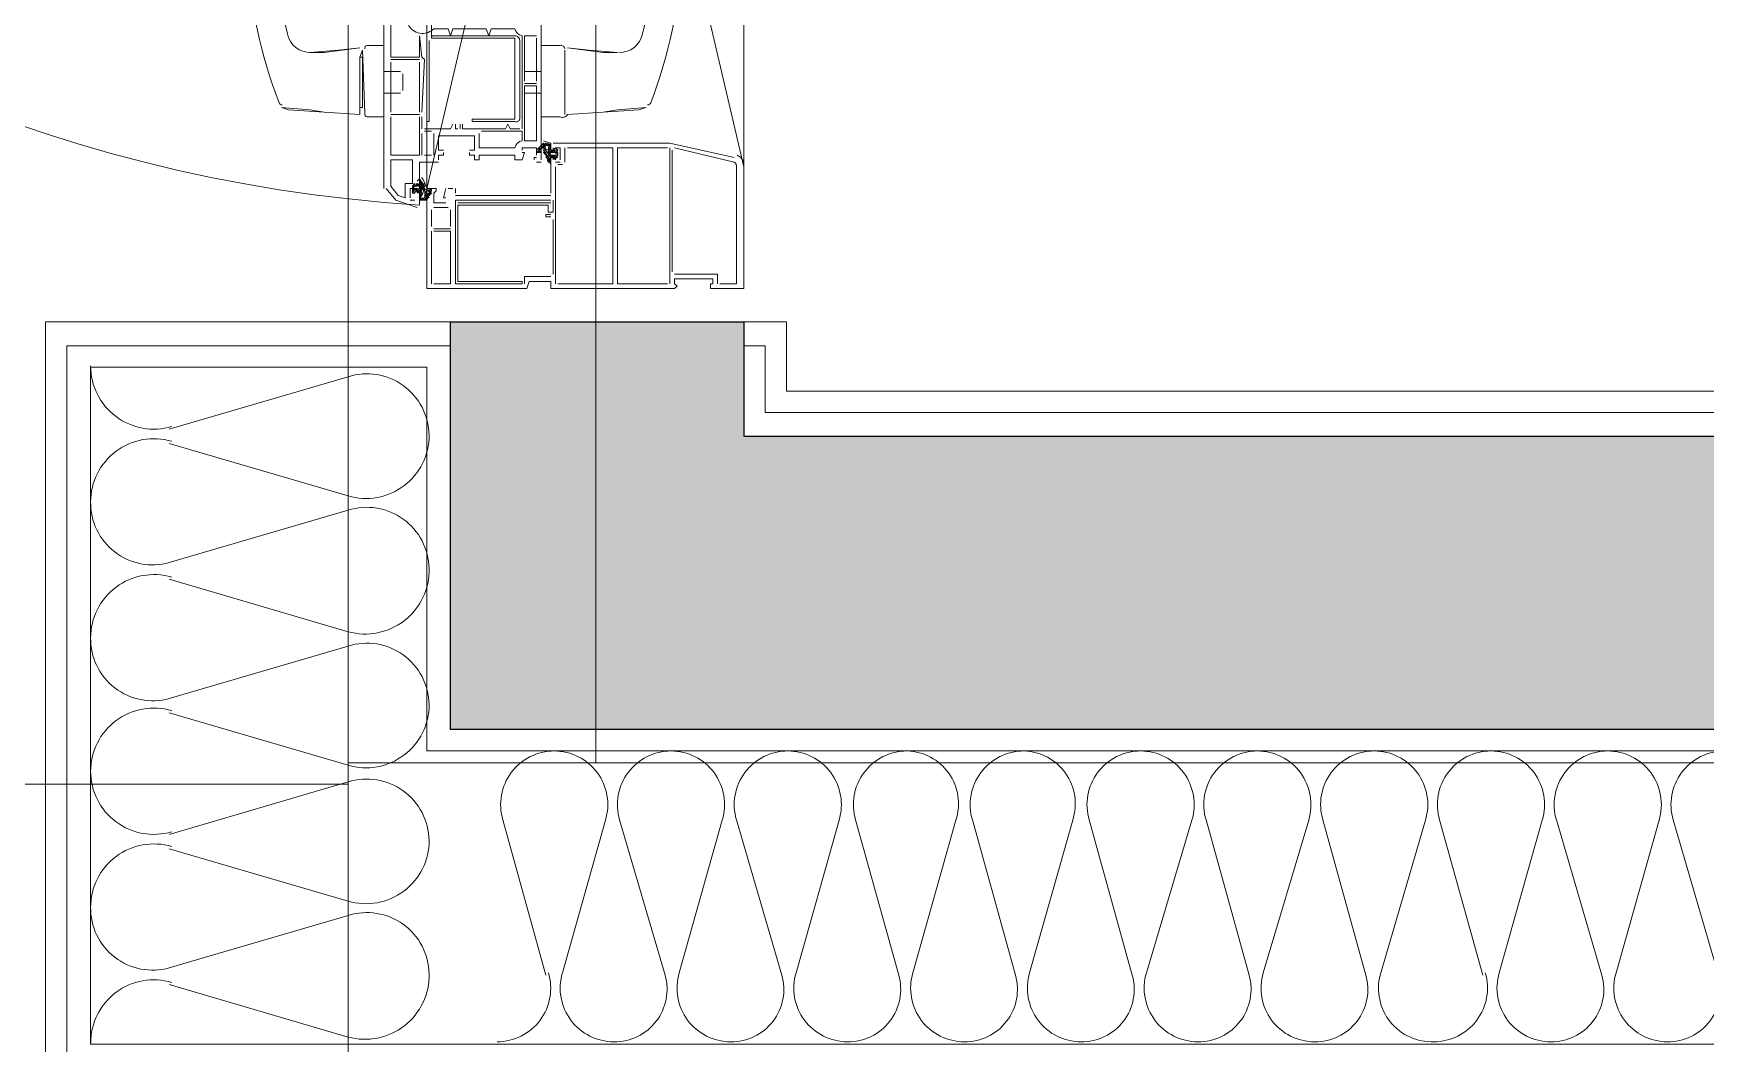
# Model space of a CAD drawing. Header units: millimetres. Extents: x 906 to 41302, y 848 to 28850.
# Drawn here: x 22380 to 23122, y 17511 to 17960 of the extents above; entities that cross this region are included whole.
import ezdxf

# ---------------------------------------------------------------- set-up
doc = ezdxf.new("R2010")
doc.units = ezdxf.units.MM
for name, color, linetype in [('PDF_X-단위세대$및$주동평면도$A-DOOR', 7, 'Continuous'), ('PDF_X-단위세대$및$주동평면도$A-FIN-INSL', 7, 'Continuous'), ('PDF_X-단위세대$및$주동평면도$A-ST-AXIS-CEN', 7, 'Continuous'), ('PDF_X-단위세대$및$주동평면도$A-ST-CONC', 7, 'Continuous'), ('PDF_X-단위세대$및$주동평면도$A-WALL-DRY', 7, 'Continuous')]:
    doc.layers.add(name, color=color, linetype=linetype)
doc.layers.add('PDF_X-단위세대$및$주동평면도$A-FIN-INSL-HAT', color=7, linetype='Continuous', true_color=0x666666)
doc.layers.add('PDF_X-단위세대$및$주동평면도$S-ST-CONC-PAT1', color=7, linetype='Continuous', true_color=0xb7b7b7)

msp = doc.modelspace()

# ---------------------------------------------------------------- linework, layer by layer
at = {"layer": 'PDF_X-단위세대$및$주동평면도$A-DOOR', "lineweight": 5}
for points in [[(21924.73, 18509.74, 0.377888), (22550.98, 17883.73), (22550.98, 17885.84), (22554.16, 17885.84), (22556.27, 17890.08), (22552.04, 17885.84), (22552.04, 17886.9), (22550.98, 17885.84), (22552.04, 17886.9), (22553.1, 17885.84)], [(22502.73, 17951.51, -0.373567), (22492.3, 17959.8, -0.120468), (22491.61, 18059.05, 0.496768), (22487.48, 18063.64), (22483.25, 18063.64, 0.337816), (22480.18, 18060.81, 0.152184), (22488.59, 17929.12, 0.281934), (22489.96, 17928.19)], [(22639.44, 17951.51, 0.373567), (22649.88, 17959.8, 0.120468), (22650.57, 18059.05, -0.496768), (22653.64, 18063.64), (22657.87, 18063.64, -0.337816), (22662, 18060.81, -0.152184), (22653.59, 17929.12, -0.281934), (22652.22, 17928.19)], [(22552.04, 17925), (22553.1, 17948.29), (22552.04, 17949.34), (22550.98, 17958.87), (22550.98, 17949.34), (22538.28, 17949.34), (22538.28, 17967.34), (22545.69, 17967.34, 0.217519), (22546.24, 17963.28, 0.260906), (22551.92, 17959.96, 0.215587), (22557.33, 17962.04), (22563.68, 17962.04), (22564.74, 17958.87), (22565.8, 17962.04), (22580.61, 17962.04), (22581.67, 17958.87), (22582.73, 17962.04), (22593.31, 17962.04, 0.326664), (22596.49, 17958.87), (22596.49, 17937.7)], [(22556.27, 17967.34), (22556.27, 17958.87), (22593.31, 17958.87, -0.414215), (22595.43, 17956.75), (22595.43, 17921.83, -0.414215), (22593.31, 17920.77), (22574.26, 17920.77), (22574.26, 17921.83), (22593.31, 17921.83), (22593.31, 17957.81), (22556.27, 17957.81, -0.414215), (22556.8, 17958.87)], [(22524.52, 17949.34), (22525.58, 17952.52), (22526.64, 17924.47, 0.414215), (22527.7, 17922.89), (22535.11, 17922.89), (22535.11, 17954.64), (22527.7, 17954.64, 0.414215), (22526.64, 17953.05)], [(22604.96, 17954.64), (22613.42, 17954.64, -0.414215), (22615.54, 17953.05)], [(22604.96, 17922.89), (22613.42, 17922.89, 0.414215), (22616.6, 17923.94), (22632.47, 17925), (22648.35, 17926.06), (22651.52, 17927.12), (22638.82, 17926.06), (22632.47, 17925)], [(22578.5, 17916.54), (22596.49, 17916.54), (22596.49, 17912.3, 0.326664), (22593.31, 17909.13), (22577.44, 17909.13), (22577.44, 17915.48)], [(22611.31, 17907.01), (22610.25, 17908.07), (22608.13, 17905.95), (22607.07, 17904.89), (22610.25, 17908.07), (22611.31, 17909.13), (22612.36, 17907.01), (22612.36, 17905.95), (22611.31, 17903.84), (22612.36, 17905.95), (22611.31, 17904.89), (22610.25, 17904.89), (22609.19, 17904.89), (22608.16, 17906.42, -0.124773), (22606.01, 17911.24), (22607.07, 17910.19), (22606.01, 17911.24), (22602.84, 17908.07)], [(22607.07, 17909.13), (22604.96, 17910.19), (22607.07, 17911.24), (22603.9, 17908.07), (22604.96, 17907.01), (22603.9, 17907.01), (22602.84, 17907.01), (22608.13, 17911.24), (22608.13, 17910.19), (22607.07, 17910.19), (22606.01, 17908.07), (22607.38, 17906.14, 0.111699), (22608.13, 17902.78), (22609.19, 17902.78), (22609.19, 17901.72), (22608.13, 17903.84), (22610.25, 17905.95), (22608.13, 17902.78), (22609.19, 17903.84), (22607.07, 17905.95), (22607.07, 17907.01), (22606.01, 17907.01), (22607.07, 17908.07), (22604.96, 17910.19), (22607.07, 17909.13)], [(22610.25, 17905.95), (22611.31, 17904.89), (22611.31, 17903.84), (22610.25, 17904.89), (22609.19, 17905.95), (22608.13, 17908.07), (22609.19, 17909.13), (22608.13, 17907.01), (22610.25, 17908.07), (22612.36, 17905.95), (22612.36, 17907.01), (22611.31, 17907.01), (22609.19, 17907.01), (22608.13, 17908.07, 0.054726), (22604.96, 17909.13), (22604.96, 17908.07), (22603.9, 17909.13), (22603.9, 17908.07), (22603.9, 17907.01)], [(22609.19, 17910.19), (22608.13, 17910.19), (22609.19, 17911.24), (22608.61, 17910.61, 0.1084), (22608.13, 17907.01), (22610.25, 17904.89), (22611.31, 17905.95), (22609.19, 17905.95), (22607.07, 17904.89), (22609.19, 17903.84), (22606.01, 17907.01)], [(22559.45, 17902.78), (22550.98, 17902.78), (22550.98, 17891.14), (22552.04, 17893.25), (22549.92, 17892.19), (22552.04, 17894.31), (22550.98, 17893.25), (22553.1, 17890.08), (22555.21, 17887.96), (22553.1, 17885.84), (22556.27, 17889.02), (22555.21, 17889.02, 0.124773), (22553.1, 17893.25), (22549.92, 17890.08), (22548.86, 17891.14)], [(22547.81, 17892.19), (22548.86, 17892.19), (22549.92, 17893.25), (22548.86, 17892.19), (22547.81, 17891.14), (22547.81, 17889.02), (22548.86, 17889.02), (22547.81, 17891.14), (22547.81, 17892.19), (22547.81, 17891.14), (22548.86, 17893.25), (22547.81, 17892.19), (22547.81, 17890.08), (22548.86, 17889.02), (22549.92, 17891.14), (22548.86, 17891.14), (22547.81, 17890.08), (22548.86, 17891.14), (22552.04, 17887.96, 0.1084), (22553.1, 17892.19), (22550.98, 17895.37), (22550.98, 17894.31), (22553.1, 17891.14, 0.054726), (22556.27, 17889.02), (22555.21, 17890.08), (22556.27, 17891.14), (22555.21, 17890.08), (22555.21, 17889.02), (22555.21, 17887.96), (22554.16, 17889.02), (22552.04, 17891.14), (22549.92, 17893.25), (22552.04, 17890.08), (22550.98, 17889.02), (22552.04, 17891.14), (22553.1, 17892.19), (22552.04, 17891.14), (22549.92, 17889.02)]]:
    msp.add_lwpolyline(points, format="xyb", dxfattribs=at)
for points in [[(22694.91, 18492.27), (22694.91, 17900.66), (22554.16, 18501.79), (22554.16, 17891.14)], [(22524.52, 17953.58), (22508.65, 17951.46), (22502.3, 17951.46), (22515, 17952.52)], [(22615.54, 17949.34), (22615.54, 17927.12), (22615.54, 17923.94), (22615.54, 17952.52)], [(22616.6, 17953.58), (22632.47, 17951.46), (22638.82, 17951.46), (22626.12, 17952.52)], [(22525.58, 17927.12), (22525.58, 17949.34), (22524.52, 17949.34), (22524.52, 17927.12)], [(22602.84, 17912.3), (22597.55, 17912.3), (22597.55, 17936.64), (22602.84, 17936.64)], [(22538.28, 17923.94), (22550.98, 17923.94)], [(22607.07, 17909.13), (22606.01, 17908.07)], [(22538.28, 17892.19), (22541.46, 17887.96), (22544.63, 17886.9), (22544.63, 17893.25), (22547.81, 17893.25), (22547.81, 17903.84), (22538.28, 17903.84)], [(22612.36, 17904.89), (22611.31, 17905.95)], [(22554.16, 17890.08), (22553.1, 17889.02)], [(22554.16, 17889.02), (22553.1, 17887.96)], [(22554.16, 17885.84), (22553.1, 17886.9)]]:
    msp.add_lwpolyline(points, close=True, dxfattribs=at)
for points in [[(22535.11, 17978.98), (22535.11, 17891.14)], [(22602.84, 17967.34), (22604.96, 17967.34), (22604.96, 17903.84)], [(22550.98, 17958.87), (22550.98, 17958.87)], [(22552.04, 17958.87), (22552.04, 17958.87)], [(22555.21, 17956.75), (22555.21, 17920.77), (22554.16, 17920.77), (22554.16, 17956.75)], [(22554.16, 17956.75), (22554.16, 17956.75)], [(22555.21, 17956.75), (22555.21, 17956.75)], [(22556.27, 17958.87), (22556.27, 17958.87)], [(22556.27, 17957.81), (22556.27, 17957.81)], [(22556.27, 17956.75), (22556.27, 17956.75)], [(22564.74, 17958.87), (22564.74, 17958.87)], [(22581.67, 17958.87), (22581.67, 17958.87)], [(22593.31, 17958.87), (22593.31, 17958.87)], [(22593.31, 17957.81), (22593.31, 17957.81)], [(22593.31, 17956.75), (22593.31, 17956.75)], [(22595.43, 17956.75), (22595.43, 17956.75)], [(22596.49, 17958.87), (22596.49, 17958.87)], [(22602.84, 17958.87), (22597.55, 17958.87), (22597.55, 17938.76)], [(22597.55, 17958.87), (22597.55, 17958.87)], [(22602.84, 17958.87), (22602.84, 17958.87)], [(22602.84, 17938.76), (22602.84, 17957.81)], [(22602.84, 17957.81), (22602.84, 17957.81)], [(22616.6, 17952.52), (22616.6, 17952.52)], [(22538.28, 17949.34), (22538.28, 17949.34)], [(22538.28, 17948.29), (22550.98, 17948.29)], [(22538.28, 17948.29), (22538.28, 17948.29)], [(22538.28, 17947.23), (22538.28, 17925)], [(22538.28, 17947.23), (22538.28, 17947.23)], [(22550.98, 17949.34), (22550.98, 17949.34)], [(22550.98, 17948.29), (22550.98, 17948.29)], [(22550.98, 17925), (22550.98, 17947.23)], [(22550.98, 17947.23), (22550.98, 17947.23)], [(22552.04, 17949.34), (22552.04, 17949.34)], [(22552.04, 17948.29), (22552.04, 17948.29)], [(22553.1, 17949.34), (22553.1, 17949.34)], [(22553.1, 17948.29), (22553.1, 17948.29)], [(22615.54, 17927.12), (22615.54, 17949.34)], [(22535.11, 17942.99), (22542.51, 17942.99)], [(22542.51, 17941.94), (22542.51, 17941.94)], [(22543.57, 17934.53), (22543.57, 17935.59), (22543.57, 17940.88), (22543.57, 17941.94)], [(22595.43, 17936.64), (22595.43, 17937.7)], [(22595.43, 17937.7), (22595.43, 17937.7)], [(22596.49, 17934.53), (22596.49, 17935.59), (22596.49, 17940.88), (22596.49, 17941.94)], [(22596.49, 17937.7), (22596.49, 17937.7)], [(22604.96, 17942.99), (22597.55, 17942.99)], [(22597.55, 17941.94), (22597.55, 17941.94)], [(22597.55, 17938.76), (22597.55, 17938.76)], [(22602.84, 17937.7), (22597.55, 17937.7)], [(22597.55, 17937.7), (22597.55, 17937.7)], [(22602.84, 17938.76), (22602.84, 17938.76)], [(22602.84, 17937.7), (22602.84, 17937.7)], [(22542.51, 17933.47), (22535.11, 17933.47)], [(22542.51, 17934.53), (22542.51, 17934.53)], [(22595.43, 17936.64), (22595.43, 17936.64)], [(22596.49, 17936.64), (22596.49, 17917.59)], [(22596.49, 17936.64), (22596.49, 17936.64)], [(22597.55, 17936.64), (22597.55, 17936.64)], [(22597.55, 17934.53), (22597.55, 17934.53)], [(22597.55, 17933.47), (22604.96, 17933.47)], [(22602.84, 17936.64), (22602.84, 17936.64)], [(22602.84, 17936.64), (22602.84, 17936.64)], [(22602.84, 17936.64), (22602.84, 17936.64)], [(22508.65, 17925), (22502.3, 17926.06), (22489.6, 17927.12), (22492.77, 17926.06), (22508.65, 17925), (22524.52, 17923.94), (22524.52, 17927.12)], [(22524.52, 17923.94), (22524.52, 17923.94)], [(22524.52, 17923.94), (22524.52, 17923.94)], [(22538.28, 17925), (22538.28, 17925)], [(22538.28, 17925), (22538.28, 17925)], [(22538.28, 17923.94), (22538.28, 17923.94)], [(22538.28, 17923.94), (22538.28, 17923.94)], [(22550.98, 17922.89), (22550.98, 17905.95), (22538.28, 17905.95), (22538.28, 17922.89)], [(22538.28, 17922.89), (22538.28, 17922.89)], [(22550.98, 17925), (22550.98, 17925)], [(22550.98, 17923.94), (22550.98, 17923.94)], [(22550.98, 17923.94), (22550.98, 17923.94)], [(22550.98, 17922.89), (22550.98, 17922.89)], [(22552.04, 17925), (22552.04, 17925)], [(22552.04, 17917.59), (22552.04, 17922.89)], [(22552.04, 17922.89), (22552.04, 17922.89)], [(22553.1, 17925), (22553.1, 17925)], [(22553.1, 17923.94), (22553.1, 17923.94)], [(22553.1, 17923.94), (22553.1, 17923.94)], [(22553.1, 17922.89), (22553.1, 17922.89)], [(22616.6, 17923.94), (22616.6, 17923.94)], [(22616.6, 17923.94), (22616.6, 17923.94)], [(22616.6, 17923.94), (22616.6, 17923.94)], [(22552.04, 17917.59), (22552.04, 17917.59)], [(22552.04, 17905.95), (22552.04, 17915.48)], [(22552.04, 17915.48), (22552.04, 17915.48)], [(22553.1, 17917.59), (22564.74, 17917.59), (22565.8, 17919.71)], [(22553.1, 17917.59), (22553.1, 17917.59)], [(22553.1, 17916.54), (22556.27, 17916.54)], [(22553.1, 17916.54), (22553.1, 17916.54)], [(22553.1, 17915.48), (22553.1, 17915.48)], [(22554.16, 17920.77), (22554.16, 17920.77)], [(22555.21, 17920.77), (22555.21, 17920.77)], [(22556.27, 17916.54), (22556.27, 17916.54)], [(22556.27, 17915.48), (22556.27, 17915.48)], [(22557.33, 17915.48), (22557.33, 17905.95)], [(22557.33, 17915.48), (22557.33, 17915.48)], [(22564.74, 17917.59), (22564.74, 17917.59)], [(22565.8, 17919.71), (22565.8, 17919.71)], [(22567.91, 17917.59), (22566.86, 17917.59), (22566.86, 17919.71)], [(22566.86, 17919.71), (22566.86, 17919.71)], [(22566.86, 17917.59), (22566.86, 17917.59)], [(22567.91, 17917.59), (22567.91, 17917.59)], [(22568.97, 17917.59), (22568.97, 17919.71)], [(22568.97, 17919.71), (22568.97, 17919.71)], [(22568.97, 17917.59), (22568.97, 17917.59)], [(22595.43, 17917.59), (22591.2, 17917.59), (22590.14, 17919.71), (22589.08, 17917.59), (22570.03, 17917.59), (22570.03, 17919.71)], [(22570.03, 17919.71), (22570.03, 17919.71)], [(22570.03, 17917.59), (22570.03, 17917.59)], [(22574.26, 17921.83), (22574.26, 17921.83)], [(22577.44, 17915.48), (22577.44, 17915.48)], [(22578.5, 17916.54), (22578.5, 17916.54)], [(22578.5, 17915.48), (22578.5, 17915.48)], [(22589.08, 17917.59), (22589.08, 17917.59)], [(22590.14, 17919.71), (22590.14, 17919.71)], [(22591.2, 17917.59), (22591.2, 17917.59)], [(22593.31, 17921.83), (22593.31, 17921.83)], [(22593.31, 17920.77), (22593.31, 17920.77)], [(22595.43, 17921.83), (22595.43, 17921.83)], [(22595.43, 17917.59), (22595.43, 17917.59)], [(22595.43, 17916.54), (22595.43, 17916.54)], [(22596.49, 17917.59), (22596.49, 17917.59)], [(22596.49, 17916.54), (22596.49, 17916.54)], [(22561.56, 17908.07), (22559.45, 17908.07), (22559.45, 17914.42), (22575.32, 17914.42), (22575.32, 17908.07), (22573.21, 17908.07)], [(22559.45, 17914.42), (22559.45, 17914.42)], [(22559.45, 17908.07), (22559.45, 17908.07)], [(22561.56, 17908.07), (22561.56, 17908.07)], [(22573.21, 17908.07), (22573.21, 17908.07)], [(22575.32, 17914.42), (22575.32, 17914.42)], [(22575.32, 17908.07), (22575.32, 17908.07)], [(22577.44, 17909.13), (22577.44, 17909.13)], [(22593.31, 17909.13), (22593.31, 17909.13)], [(22596.49, 17912.3), (22596.49, 17912.3)], [(22602.84, 17905.95), (22602.84, 17909.13), (22596.49, 17909.13), (22596.49, 17908.07)], [(22596.49, 17909.13), (22596.49, 17909.13)], [(22596.49, 17908.07), (22596.49, 17908.07)], [(22597.55, 17912.3), (22597.55, 17912.3)], [(22602.84, 17912.3), (22602.84, 17912.3)], [(22602.84, 17909.13), (22602.84, 17909.13)], [(22602.84, 17908.07), (22602.84, 17908.07)], [(22604.96, 17909.13), (22604.96, 17909.13)], [(22604.96, 17909.13), (22604.96, 17909.13)], [(22604.96, 17908.07), (22604.96, 17908.07)], [(22608.13, 17909.13), (22610.25, 17907.01), (22611.31, 17908.07), (22610.25, 17908.07), (22609.19, 17908.07), (22609.19, 17911.24), (22606.01, 17912.3)], [(22606.01, 17912.3), (22606.01, 17912.3)], [(22606.01, 17911.24), (22606.01, 17911.24)], [(22606.01, 17911.24), (22606.01, 17911.24)], [(22609.19, 17909.13), (22608.13, 17910.19), (22607.07, 17911.24), (22609.19, 17910.19), (22608.13, 17909.13), (22611.31, 17907.01), (22612.36, 17908.07), (22611.31, 17909.13)], [(22607.07, 17910.19), (22607.07, 17910.19)], [(22608.13, 17910.19), (22608.13, 17910.19)], [(22609.19, 17911.24), (22609.19, 17911.24)], [(22609.19, 17911.24), (22609.19, 17911.24)], [(22609.19, 17908.07), (22609.19, 17908.07)], [(22610.25, 17908.07), (22610.25, 17908.07)], [(22610.25, 17908.07), (22610.25, 17908.07)], [(22611.31, 17909.13), (22611.31, 17909.13)], [(22611.31, 17908.07), (22611.31, 17908.07)], [(22538.28, 17905.95), (22538.28, 17905.95)], [(22538.28, 17905.95), (22538.28, 17905.95)], [(22538.28, 17903.84), (22538.28, 17903.84)], [(22547.81, 17903.84), (22547.81, 17903.84)], [(22550.98, 17905.95), (22550.98, 17905.95)], [(22550.98, 17902.78), (22550.98, 17902.78)], [(22552.04, 17905.95), (22552.04, 17905.95)], [(22553.1, 17905.95), (22556.27, 17905.95)], [(22553.1, 17905.95), (22553.1, 17905.95)], [(22556.27, 17905.95), (22556.27, 17905.95)], [(22557.33, 17905.95), (22557.33, 17905.95)], [(22561.56, 17907.01), (22561.56, 17905.95), (22559.45, 17905.95), (22559.45, 17903.84)], [(22559.45, 17905.95), (22559.45, 17905.95)], [(22559.45, 17903.84), (22559.45, 17903.84)], [(22559.45, 17902.78), (22559.45, 17902.78)], [(22561.56, 17907.01), (22561.56, 17907.01)], [(22561.56, 17905.95), (22561.56, 17905.95)], [(22596.49, 17907.01), (22597.55, 17907.01), (22596.49, 17903.84), (22593.31, 17903.84), (22593.31, 17905.95), (22577.44, 17905.95), (22577.44, 17903.84), (22575.32, 17903.84), (22575.32, 17905.95), (22573.21, 17905.95), (22573.21, 17907.01)], [(22573.21, 17907.01), (22573.21, 17907.01)], [(22573.21, 17905.95), (22573.21, 17905.95)], [(22575.32, 17905.95), (22575.32, 17905.95)], [(22575.32, 17903.84), (22575.32, 17903.84)], [(22577.44, 17905.95), (22577.44, 17905.95)], [(22577.44, 17903.84), (22577.44, 17903.84)], [(22593.31, 17905.95), (22593.31, 17905.95)], [(22593.31, 17903.84), (22593.31, 17903.84)], [(22596.49, 17907.01), (22596.49, 17907.01)], [(22596.49, 17903.84), (22596.49, 17903.84)], [(22597.55, 17907.01), (22597.55, 17907.01)], [(22601.78, 17903.84), (22601.78, 17904.89), (22602.84, 17904.89)], [(22601.78, 17904.89), (22601.78, 17904.89)], [(22601.78, 17903.84), (22601.78, 17903.84)], [(22602.84, 17905.95), (22602.84, 17905.95)], [(22602.84, 17904.89), (22602.84, 17904.89)], [(22602.84, 17903.84), (22602.84, 17903.84)], [(22602.84, 17902.78), (22604.96, 17902.78)], [(22602.84, 17902.78), (22602.84, 17902.78)], [(22603.9, 17907.01), (22603.9, 17907.01)], [(22603.9, 17907.01), (22603.9, 17907.01)], [(22603.9, 17907.01), (22603.9, 17907.01)], [(22604.96, 17907.01), (22604.96, 17907.01)], [(22604.96, 17907.01), (22604.96, 17907.01)], [(22604.96, 17903.84), (22604.96, 17903.84)], [(22604.96, 17902.78), (22604.96, 17902.78)], [(22607.07, 17905.95), (22607.07, 17905.95)], [(22607.07, 17905.95), (22607.07, 17905.95)], [(22608.13, 17905.95), (22608.13, 17905.95)], [(22609.19, 17907.01), (22609.19, 17907.01)], [(22609.19, 17905.95), (22609.19, 17905.95)], [(22609.19, 17905.95), (22609.19, 17905.95)], [(22609.19, 17904.89), (22609.19, 17904.89)], [(22609.19, 17903.84), (22609.19, 17903.84)], [(22609.19, 17903.84), (22609.19, 17903.84)], [(22609.19, 17902.78), (22609.19, 17902.78)], [(22609.19, 17901.72), (22609.19, 17901.72)], [(22610.25, 17904.89), (22610.25, 17904.89)], [(22610.25, 17904.89), (22610.25, 17904.89)], [(22610.25, 17903.84), (22610.25, 17903.84)], [(22611.31, 17907.01), (22611.31, 17907.01)], [(22611.31, 17905.95), (22611.31, 17905.95)], [(22611.31, 17904.89), (22611.31, 17904.89)], [(22611.31, 17903.84), (22611.31, 17903.84)], [(22612.36, 17907.01), (22612.36, 17907.01)], [(22612.36, 17905.95), (22612.36, 17905.95)], [(22612.36, 17905.95), (22612.36, 17905.95)], [(22612.36, 17905.95), (22612.36, 17905.95)], [(22544.63, 17893.25), (22544.63, 17893.25)], [(22547.81, 17893.25), (22549.92, 17892.19), (22548.86, 17892.19), (22550.98, 17893.25), (22550.98, 17894.31), (22550.98, 17895.37), (22549.92, 17894.31)], [(22547.81, 17893.25), (22547.81, 17893.25)], [(22548.86, 17893.25), (22548.86, 17893.25)], [(22548.86, 17893.25), (22548.86, 17893.25)], [(22548.86, 17893.25), (22548.86, 17893.25)], [(22549.92, 17894.31), (22549.92, 17894.31)], [(22549.92, 17893.25), (22549.92, 17893.25)], [(22550.98, 17895.37), (22550.98, 17895.37)], [(22550.98, 17894.31), (22550.98, 17894.31)], [(22550.98, 17893.25), (22550.98, 17893.25)], [(22535.11, 17891.14), (22535.11, 17891.14)], [(22536.16, 17891.14), (22540.4, 17885.84), (22549.92, 17882.67)], [(22536.16, 17891.14), (22536.16, 17891.14)], [(22538.28, 17892.19), (22538.28, 17892.19)], [(22540.4, 17886.9), (22540.4, 17886.9)], [(22540.4, 17885.84), (22540.4, 17885.84)], [(22541.46, 17887.96), (22541.46, 17887.96)], [(22544.63, 17886.9), (22544.63, 17886.9)], [(22546.75, 17886.9), (22546.75, 17891.14), (22548.86, 17891.14), (22548.86, 17890.08), (22550.98, 17889.02), (22550.98, 17886.9), (22552.04, 17887.96), (22550.98, 17887.96)], [(22546.75, 17891.14), (22546.75, 17891.14)], [(22546.75, 17886.9), (22546.75, 17886.9)], [(22546.75, 17885.84), (22548.86, 17885.84)], [(22546.75, 17885.84), (22546.75, 17885.84)], [(22547.81, 17892.19), (22547.81, 17892.19)], [(22547.81, 17891.14), (22547.81, 17891.14)], [(22547.81, 17890.08), (22547.81, 17890.08)], [(22548.86, 17892.19), (22548.86, 17892.19)], [(22548.86, 17892.19), (22548.86, 17892.19)], [(22548.86, 17891.14), (22548.86, 17891.14)], [(22548.86, 17891.14), (22548.86, 17891.14)], [(22548.86, 17890.08), (22548.86, 17890.08)], [(22548.86, 17890.08), (22548.86, 17890.08)], [(22548.86, 17889.02), (22548.86, 17889.02)], [(22548.86, 17889.02), (22548.86, 17889.02)], [(22548.86, 17885.84), (22548.86, 17885.84)], [(22549.92, 17892.19), (22549.92, 17892.19)], [(22549.92, 17891.14), (22549.92, 17891.14)], [(22549.92, 17891.14), (22549.92, 17891.14)], [(22549.92, 17891.14), (22549.92, 17891.14)], [(22550.98, 17885.84), (22550.98, 17886.9), (22552.04, 17885.84), (22550.98, 17887.96), (22552.04, 17889.02), (22549.92, 17891.14)], [(22549.92, 17890.08), (22549.92, 17890.08)], [(22549.92, 17890.08), (22549.92, 17890.08)], [(22549.92, 17889.02), (22549.92, 17889.02)], [(22549.92, 17886.9), (22549.92, 17886.9)], [(22549.92, 17885.84), (22549.92, 17885.84)], [(22550.98, 17891.14), (22550.98, 17891.14)], [(22550.98, 17891.14), (22550.98, 17891.14)], [(22552.04, 17890.08), (22550.98, 17891.14), (22552.04, 17889.02)], [(22550.98, 17889.02), (22550.98, 17889.02)], [(22550.98, 17886.9), (22550.98, 17886.9)], [(22550.98, 17885.84), (22550.98, 17885.84)], [(22550.98, 17885.84), (22550.98, 17885.84)], [(22552.04, 17892.19), (22552.04, 17892.19)], [(22552.04, 17887.96), (22552.04, 17887.96)], [(22552.04, 17886.9), (22552.04, 17886.9)], [(22552.04, 17886.9), (22552.04, 17886.9)], [(22553.1, 17891.14), (22553.1, 17891.14)], [(22553.1, 17890.08), (22553.1, 17891.14)], [(22553.1, 17890.08), (22553.1, 17891.14)], [(22553.1, 17889.02), (22555.21, 17886.9)], [(22553.1, 17887.96), (22553.1, 17887.96)], [(22553.1, 17887.96), (22553.1, 17887.96)], [(22553.1, 17887.96), (22554.16, 17886.9)], [(22553.1, 17886.9), (22553.1, 17886.9)], [(22553.1, 17886.9), (22553.1, 17886.9)], [(22554.16, 17889.02), (22554.16, 17889.02)], [(22554.16, 17889.02), (22554.16, 17889.02)], [(22554.16, 17885.84), (22554.16, 17885.84)], [(22555.21, 17891.14), (22556.27, 17890.08), (22556.27, 17891.14)], [(22555.21, 17890.08), (22555.21, 17890.08)], [(22555.21, 17889.02), (22555.21, 17889.02)], [(22556.27, 17891.14), (22556.27, 17891.14)], [(22556.27, 17890.08), (22556.27, 17890.08)], [(22549.92, 17883.73), (22549.92, 17883.73)], [(22549.92, 17882.67), (22549.92, 17882.67)], [(22550.98, 17883.73), (22550.98, 17883.73)]]:
    msp.add_lwpolyline(points, dxfattribs=at)
at = {"layer": 'PDF_X-단위세대$및$주동평면도$A-DOOR', "lineweight": 9}
for points in [[(22609.19, 17909.13), (22609.19, 17911.24)], [(22609.19, 17911.24), (22609.19, 17911.24)], [(22609.19, 17909.13), (22609.19, 17909.13)], [(22690.68, 17904.89), (22662.11, 17911.24), (22610.25, 17911.24)], [(22610.25, 17911.24), (22610.25, 17911.24)], [(22610.25, 17909.13), (22610.25, 17909.13)], [(22610.25, 17909.13), (22610.25, 17908.07)], [(22610.25, 17909.13), (22610.25, 17909.13)], [(22610.25, 17908.07), (22610.25, 17908.07)], [(22610.25, 17908.07), (22610.25, 17908.07)], [(22611.31, 17909.13), (22613.42, 17909.13), (22613.42, 17903.84)], [(22611.31, 17909.13), (22611.31, 17909.13)], [(22612.36, 17848.8), (22636.71, 17848.8), (22636.71, 17909.13), (22616.6, 17909.13)], [(22613.42, 17909.13), (22613.42, 17909.13)], [(22615.54, 17902.78), (22615.54, 17909.13)], [(22615.54, 17909.13), (22615.54, 17909.13)], [(22616.6, 17909.13), (22616.6, 17909.13)], [(22636.71, 17909.13), (22636.71, 17909.13)], [(22661.05, 17909.13), (22638.82, 17909.13), (22638.82, 17848.8), (22661.05, 17848.8)], [(22638.82, 17909.13), (22638.82, 17909.13)], [(22661.05, 17909.13), (22661.05, 17909.13)], [(22662.11, 17911.24), (22662.11, 17911.24)], [(22662.11, 17909.13), (22662.11, 17848.8)], [(22662.11, 17909.13), (22662.11, 17909.13)], [(22663.16, 17854.09), (22663.16, 17908.07)], [(22663.16, 17908.07), (22663.16, 17908.07)], [(22664.22, 17909.13), (22664.22, 17909.13)], [(22664.22, 17908.07), (22664.22, 17908.07)], [(22609.19, 17903.84), (22609.19, 17889.02)], [(22609.19, 17903.84), (22609.19, 17903.84)], [(22610.25, 17903.84), (22610.25, 17904.89)], [(22610.25, 17904.89), (22610.25, 17904.89)], [(22610.25, 17903.84), (22610.25, 17903.84)], [(22611.31, 17903.84), (22611.31, 17903.84)], [(22611.31, 17902.78), (22613.42, 17902.78)], [(22611.31, 17902.78), (22611.31, 17902.78)], [(22611.31, 17848.8), (22611.31, 17900.66)], [(22611.31, 17900.66), (22611.31, 17900.66)], [(22612.36, 17901.72), (22614.48, 17901.72)], [(22612.36, 17901.72), (22612.36, 17901.72)], [(22612.36, 17900.66), (22612.36, 17900.66)], [(22613.42, 17903.84), (22613.42, 17903.84)], [(22613.42, 17902.78), (22613.42, 17902.78)], [(22614.48, 17902.78), (22614.48, 17902.78)], [(22614.48, 17901.72), (22614.48, 17901.72)], [(22615.54, 17902.78), (22615.54, 17902.78)], [(22690.68, 17904.89), (22690.68, 17904.89)], [(22690.68, 17902.78), (22690.68, 17902.78)], [(22691.74, 17900.66), (22691.74, 17900.66)], [(22694.91, 17900.66), (22694.91, 17900.66)], [(22554.16, 17891.14), (22554.16, 17891.14)], [(22557.33, 17889.02), (22557.33, 17889.02)], [(22557.33, 17885.84), (22557.33, 17885.84)], [(22558.39, 17891.14), (22558.39, 17891.14)], [(22558.39, 17890.08), (22558.39, 17890.08)], [(22562.62, 17886.9), (22561.56, 17886.9), (22562.62, 17891.14)], [(22561.56, 17886.9), (22561.56, 17886.9)], [(22562.62, 17891.14), (22562.62, 17891.14)], [(22562.62, 17886.9), (22562.62, 17886.9)], [(22562.62, 17885.84), (22562.62, 17885.84)], [(22562.62, 17885.84), (22562.62, 17885.84)], [(22563.68, 17891.14), (22565.8, 17891.14)], [(22563.68, 17891.14), (22563.68, 17891.14)], [(22563.68, 17885.84), (22563.68, 17885.84)], [(22563.68, 17885.84), (22563.68, 17885.84)], [(22565.8, 17891.14), (22565.8, 17891.14)], [(22566.86, 17891.14), (22566.86, 17889.02)], [(22566.86, 17891.14), (22566.86, 17891.14)], [(22566.86, 17889.02), (22566.86, 17889.02)], [(22566.86, 17887.96), (22609.19, 17887.96)], [(22566.86, 17887.96), (22566.86, 17887.96)], [(22609.19, 17885.84), (22566.86, 17885.84), (22566.86, 17848.8), (22596.49, 17848.8)], [(22566.86, 17885.84), (22566.86, 17885.84)], [(22609.19, 17889.02), (22609.19, 17889.02)], [(22609.19, 17887.96), (22609.19, 17887.96)], [(22609.19, 17885.84), (22609.19, 17885.84)], [(22610.25, 17885.84), (22610.25, 17880.55)], [(22610.25, 17885.84), (22610.25, 17885.84)], [(22556.27, 17874.2), (22556.27, 17881.61)], [(22556.27, 17881.61), (22556.27, 17881.61)], [(22557.33, 17884.79), (22557.33, 17884.79)], [(22557.33, 17882.67), (22563.68, 17882.67)], [(22557.33, 17882.67), (22557.33, 17882.67)], [(22557.33, 17881.61), (22557.33, 17881.61)], [(22562.62, 17884.79), (22562.62, 17884.79)], [(22563.68, 17882.67), (22563.68, 17882.67)], [(22563.68, 17881.61), (22563.68, 17881.61)], [(22564.74, 17874.2), (22564.74, 17881.61)], [(22564.74, 17881.61), (22564.74, 17881.61)], [(22566.86, 17849.86), (22566.86, 17883.73)], [(22609.19, 17884.79), (22567.91, 17884.79)], [(22567.91, 17884.79), (22567.91, 17884.79)], [(22567.91, 17883.73), (22567.91, 17883.73)], [(22610.25, 17883.73), (22610.25, 17880.55), (22608.13, 17880.55), (22608.13, 17883.73), (22567.91, 17883.73), (22567.91, 17849.86), (22596.49, 17849.86), (22596.49, 17848.8), (22567.91, 17848.8)], [(22567.91, 17883.73), (22567.91, 17883.73)], [(22609.19, 17878.44), (22607.07, 17878.44), (22607.07, 17879.49), (22609.19, 17879.49)], [(22607.07, 17879.49), (22607.07, 17879.49)], [(22607.07, 17878.44), (22607.07, 17878.44)], [(22608.13, 17883.73), (22608.13, 17883.73)], [(22608.13, 17880.55), (22608.13, 17880.55)], [(22609.19, 17884.79), (22609.19, 17884.79)], [(22609.19, 17883.73), (22609.19, 17883.73)], [(22609.19, 17880.55), (22609.19, 17880.55)], [(22609.19, 17879.49), (22609.19, 17879.49)], [(22609.19, 17878.44), (22609.19, 17878.44)], [(22610.25, 17883.73), (22610.25, 17883.73)], [(22610.25, 17880.55), (22610.25, 17880.55)], [(22610.25, 17880.55), (22610.25, 17880.55)], [(22556.27, 17874.2), (22556.27, 17874.2)], [(22556.27, 17848.8), (22556.27, 17872.09)], [(22556.27, 17872.09), (22556.27, 17872.09)], [(22557.33, 17874.2), (22557.33, 17874.2)], [(22564.74, 17873.14), (22557.33, 17873.14)], [(22557.33, 17873.14), (22557.33, 17873.14)], [(22557.33, 17872.09), (22564.74, 17872.09), (22564.74, 17848.8), (22557.33, 17848.8)], [(22557.33, 17872.09), (22557.33, 17872.09)], [(22564.74, 17874.2), (22564.74, 17874.2)], [(22564.74, 17873.14), (22564.74, 17873.14)], [(22564.74, 17872.09), (22564.74, 17872.09)], [(22564.74, 17872.09), (22564.74, 17872.09)], [(22609.19, 17877.38), (22609.19, 17877.38)], [(22610.25, 17877.38), (22610.25, 17853.04)], [(22610.25, 17877.38), (22610.25, 17877.38)], [(22556.27, 17848.8), (22556.27, 17848.8)], [(22557.33, 17848.8), (22557.33, 17848.8)], [(22564.74, 17848.8), (22564.74, 17848.8)], [(22566.86, 17849.86), (22566.86, 17849.86)], [(22566.86, 17848.8), (22566.86, 17848.8)], [(22567.91, 17849.86), (22567.91, 17849.86)], [(22567.91, 17849.86), (22567.91, 17849.86)], [(22567.91, 17848.8), (22567.91, 17848.8)], [(22596.49, 17849.86), (22596.49, 17849.86)], [(22596.49, 17848.8), (22596.49, 17848.8)], [(22596.49, 17848.8), (22596.49, 17848.8)], [(22609.19, 17851.98), (22597.55, 17851.98), (22597.55, 17848.8)], [(22597.55, 17851.98), (22597.55, 17851.98)], [(22597.55, 17848.8), (22597.55, 17848.8)], [(22599.66, 17849.86), (22599.66, 17849.86)], [(22609.19, 17853.04), (22609.19, 17853.04)], [(22609.19, 17851.98), (22609.19, 17851.98)], [(22609.19, 17849.86), (22609.19, 17849.86)], [(22610.25, 17853.04), (22610.25, 17853.04)], [(22611.31, 17848.8), (22611.31, 17848.8)], [(22612.36, 17848.8), (22612.36, 17848.8)], [(22636.71, 17848.8), (22636.71, 17848.8)], [(22638.82, 17848.8), (22638.82, 17848.8)], [(22661.05, 17848.8), (22661.05, 17848.8)], [(22662.11, 17848.8), (22662.11, 17848.8)], [(22663.16, 17854.09), (22663.16, 17854.09)], [(22664.22, 17854.09), (22664.22, 17854.09)], [(22683.27, 17848.8), (22683.27, 17853.04), (22664.22, 17853.04)], [(22664.22, 17853.04), (22664.22, 17853.04)], [(22664.22, 17850.92), (22664.22, 17850.92)], [(22664.22, 17848.8), (22664.22, 17848.8)], [(22665.28, 17848.8), (22665.28, 17848.8)], [(22680.1, 17848.8), (22680.1, 17848.8)], [(22681.16, 17850.92), (22681.16, 17850.92)], [(22681.16, 17848.8), (22681.16, 17848.8)], [(22683.27, 17853.04), (22683.27, 17853.04)], [(22683.27, 17853.04), (22683.27, 17853.04)], [(22683.27, 17848.8), (22683.27, 17848.8)], [(22684.33, 17848.8), (22684.33, 17848.8)], [(22691.74, 17848.8), (22691.74, 17848.8)], [(22554.16, 17846.69), (22554.16, 17846.69)], [(22555.21, 17846.69), (22555.21, 17846.69)], [(22582.73, 17846.69), (22582.73, 17846.69)], [(22598.61, 17846.69), (22598.61, 17846.69)], [(22599.66, 17846.69), (22599.66, 17846.69)], [(22609.19, 17846.69), (22609.19, 17846.69)], [(22610.25, 17846.69), (22610.25, 17846.69)], [(22664.22, 17846.69), (22664.22, 17846.69)], [(22665.28, 17847.74), (22665.28, 17847.74)], [(22665.28, 17846.69), (22665.28, 17846.69)], [(22680.1, 17847.74), (22680.1, 17847.74)], [(22680.1, 17846.69), (22680.1, 17846.69)], [(22681.16, 17846.69), (22681.16, 17846.69)], [(22693.86, 17846.69), (22693.86, 17846.69)], [(22694.91, 17846.69), (22694.91, 17846.69)]]:
    msp.add_lwpolyline(points, dxfattribs=at)
for points in [[(22684.33, 17848.8), (22691.74, 17848.8), (22691.74, 17900.66, 0.332082), (22690.68, 17902.78), (22664.22, 17909.13)], [(22692.03, 17905.88, -0.364328), (22694.91, 17900.66), (22694.91, 17846.69), (22693.86, 17846.69), (22680.1, 17846.69), (22680.1, 17848.8), (22681.16, 17848.8), (22681.16, 17850.92), (22664.22, 17850.92), (22664.22, 17848.8), (22665.28, 17847.74), (22664.22, 17846.69), (22609.19, 17846.69), (22609.19, 17849.86), (22599.66, 17849.86), (22598.61, 17846.69), (22582.73, 17846.69), (22554.16, 17846.69), (22554.16, 17891.14), (22558.39, 17891.14), (22558.39, 17890.08), (22557.33, 17889.02), (22557.33, 17884.79), (22562.62, 17884.79)]]:
    msp.add_lwpolyline(points, format="xyb", dxfattribs=at)
at = {"layer": 'PDF_X-단위세대$및$주동평면도$A-DOOR', "lineweight": 5}
msp.add_arc((22544.1, 17889.55), 10.05, 14.15595, 39.64974, dxfattribs=at)
at = {"layer": 'PDF_X-단위세대$및$주동평면도$A-FIN-INSL', "lineweight": 5}
msp.add_lwpolyline([(25229.62, 19441.6), (24524.77, 19441.6), (24524.77, 17641.37), (22554.16, 17641.37), (22554.16, 17811.76), (22404.93, 17811.76), (22404.93, 17511.19), (24654.95, 17511.19), (24654.95, 19320.95), (25229.62, 19320.95)], dxfattribs=at)
at = {"layer": 'PDF_X-단위세대$및$주동평면도$A-FIN-INSL-HAT', "lineweight": 9}
msp.add_lwpolyline([(22404.93, 17811.76), (22404.93, 17811.76)], dxfattribs=at)
for points in [[(22439.86, 17784.24), (22519.23, 17807.53, -0.501645), (22555.21, 17781.6, -0.501645), (22519.23, 17754.61), (22439.86, 17777.89)], [(22440.97, 17778.85, 0.501644), (22404.93, 17751.97, 0.501644), (22439.86, 17724.98), (22519.23, 17748.26, -0.501645), (22555.21, 17722.33, -0.501645), (22519.23, 17694.29), (22439.86, 17717.57)], [(22440.97, 17718.52, 0.501644), (22404.93, 17691.64, 0.501644), (22439.86, 17664.65), (22519.23, 17687.94, -0.501645), (22555.21, 17662.01, -0.501645), (22519.23, 17635.02), (22439.86, 17658.3)], [(22440.97, 17659.26, 0.501644), (22404.93, 17632.38, 0.501644), (22440.97, 17605.49)], [(22607.07, 17541.89), (22587.95, 17610.76, -0.50163), (22610.78, 17641.37, -0.50163), (22633.53, 17610.68), (22614.41, 17542.85, 0.501631), (22637.24, 17512.25, 0.501631), (22659.99, 17541.89), (22639.81, 17610.76, -0.50163), (22662.64, 17641.37, -0.50163), (22685.39, 17610.68), (22666.27, 17542.85, 0.501631), (22689.09, 17512.25, 0.501631), (22711.85, 17541.89), (22691.67, 17610.76, -0.50163), (22714.5, 17641.37, -0.50163), (22737.25, 17610.68), (22718.13, 17542.85, 0.501631), (22740.95, 17512.25, 0.501631), (22763.71, 17541.89), (22744.58, 17610.76, -0.50163), (22767.41, 17641.37, -0.50163), (22789.11, 17610.68), (22769.99, 17542.85, 0.501631), (22792.81, 17512.25, 0.501631), (22815.56, 17541.89), (22796.44, 17610.76, -0.50163), (22819.27, 17641.37, -0.50163), (22840.96, 17610.68), (22821.84, 17542.85, 0.501631), (22844.67, 17512.25, 0.501631), (22867.42, 17541.89), (22848.3, 17610.76, -0.50163), (22871.13, 17641.37, -0.50163), (22893.88, 17610.68), (22873.7, 17542.85, 0.501631), (22896.53, 17512.25, 0.501631), (22919.28, 17541.89), (22900.16, 17610.76, -0.50163), (22922.99, 17641.37, -0.50163), (22945.74, 17610.68), (22925.56, 17542.85, 0.501631), (22948.39, 17512.25, 0.501631), (22971.14, 17541.89), (22952.02, 17610.76, -0.50163), (22974.85, 17641.37, -0.50163), (22997.6, 17610.68), (22977.49, 17541.89, 0.501631), (23001.3, 17512.25, 0.501631), (23024.13, 17542.86)], [(23023, 17541.89), (23003.88, 17610.76, -0.50163), (23026.71, 17641.37, -0.50163), (23049.46, 17610.68), (23030.34, 17542.85, 0.501631), (23053.16, 17512.25, 0.501631), (23075.91, 17541.89), (23055.73, 17610.76, -0.50163), (23078.56, 17641.37, -0.50163), (23101.31, 17610.68), (23082.19, 17542.85, 0.501631), (23105.02, 17512.25, 0.501631), (23127.77, 17541.89), (23107.59, 17610.76, -0.50163), (23130.42, 17641.37, -0.50163)], [(22439.86, 17604.33), (22519.23, 17627.61, -0.501645), (22555.21, 17601.68, -0.501645), (22519.23, 17574.69), (22439.86, 17597.98)], [(22440.97, 17598.93, 0.501644), (22404.93, 17572.05, 0.501644), (22439.86, 17545.06), (22519.23, 17568.34, -0.501645), (22555.21, 17542.42, -0.501645), (22519.23, 17514.37), (22439.86, 17537.65)]]:
    msp.add_lwpolyline(points, format="xyb", dxfattribs=at)
for centre, radius, start, end in [((22432.97, 17812.29), 28.04, 179.99884, 286.56036), ((22432.98, 17511.73), 28.04, 73.43964, 180.00116), ((22585.38, 17536.07), 23.82, 270.0036, 16.56256)]:
    msp.add_arc(centre, radius, start, end, dxfattribs=at)
at = {"layer": 'PDF_X-단위세대$및$주동평면도$A-ST-AXIS-CEN', "lineweight": 5}
for points in [[(22629.3, 19700.89), (22629.3, 17636.08)], [(22519.23, 19573.89), (22519.23, 16573.51)], [(22519.23, 17636.08), (24449.63, 17636.08)], [(20554.96, 17626.55), (22519.23, 17626.55)]]:
    msp.add_lwpolyline(points, dxfattribs=at)
at = {"layer": 'PDF_X-단위세대$및$주동평면도$A-ST-CONC', "lineweight": 25}
msp.add_lwpolyline([(22564.74, 17831.87), (22694.91, 17831.87), (22694.91, 17781.07), (24384.02, 17781.07), (24384.02, 19451.12), (23989.26, 19451.12), (23989.26, 19700.89), (25214.81, 19700.89), (25214.81, 19451.12), (24514.19, 19451.12), (24514.19, 17650.89), (22564.74, 17650.89)], close=True, dxfattribs=at)
at = {"layer": 'PDF_X-단위세대$및$주동평면도$A-WALL-DRY', "lineweight": 13}
for points in [[(22694.91, 17821.29), (22704.44, 17821.29), (22704.44, 17791.65), (24374.49, 17791.65), (24374.49, 19410.9), (23999.84, 19410.9), (23999.84, 19451.12)], [(22694.91, 17831.87), (22713.96, 17831.87), (22713.96, 17801.18), (24364.97, 17801.18), (24364.97, 19401.38), (23989.26, 19401.38), (23989.26, 19451.12)], [(22564.74, 17821.29), (22394.35, 17821.29), (22394.35, 17501.67), (24664.47, 17501.67), (24664.47, 19311.42), (25229.62, 19311.42)], [(22384.82, 17491.09), (22384.82, 17831.87), (22564.74, 17831.87)]]:
    msp.add_lwpolyline(points, dxfattribs=at)
at = {"layer": 'PDF_X-단위세대$및$주동평면도$S-ST-CONC-PAT1', "transparency": 33554559}
for points in [[(22694.91, 17831.87), (22564.74, 17831.87), (22694.91, 17781.07)], [(22564.74, 17831.87), (22694.91, 17781.07), (22564.74, 17781.07)], [(24514.19, 17781.07), (22564.74, 17781.07), (24514.19, 17650.89)], [(22564.74, 17781.07), (24514.19, 17650.89), (22564.74, 17650.89)]]:
    msp.add_solid(points, dxfattribs=at)

doc.saveas('drawing.dxf')
